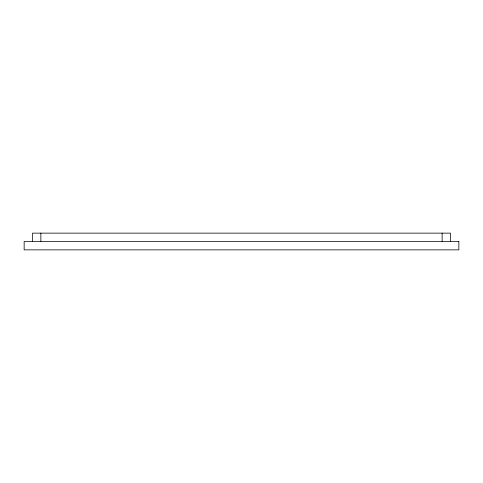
<?xml version="1.0" encoding="UTF-8"?>
<svg xmlns="http://www.w3.org/2000/svg" width="483" height="483" viewBox="0 0 483 483"><rect width="100%" height="100%" fill="white"/><g stroke="black" fill="none" stroke-linecap="round" stroke-linejoin="round"><path stroke-width="0.72" d="M450.488 241.5L450.488 233.138L32.512 233.138L32.512 241.5M442.132 233.138L442.132 241.5M40.868 233.138L40.868 241.5M458.85 241.5L24.15 241.5L24.15 249.862L458.85 249.862L458.85 241.5"/></g></svg>
